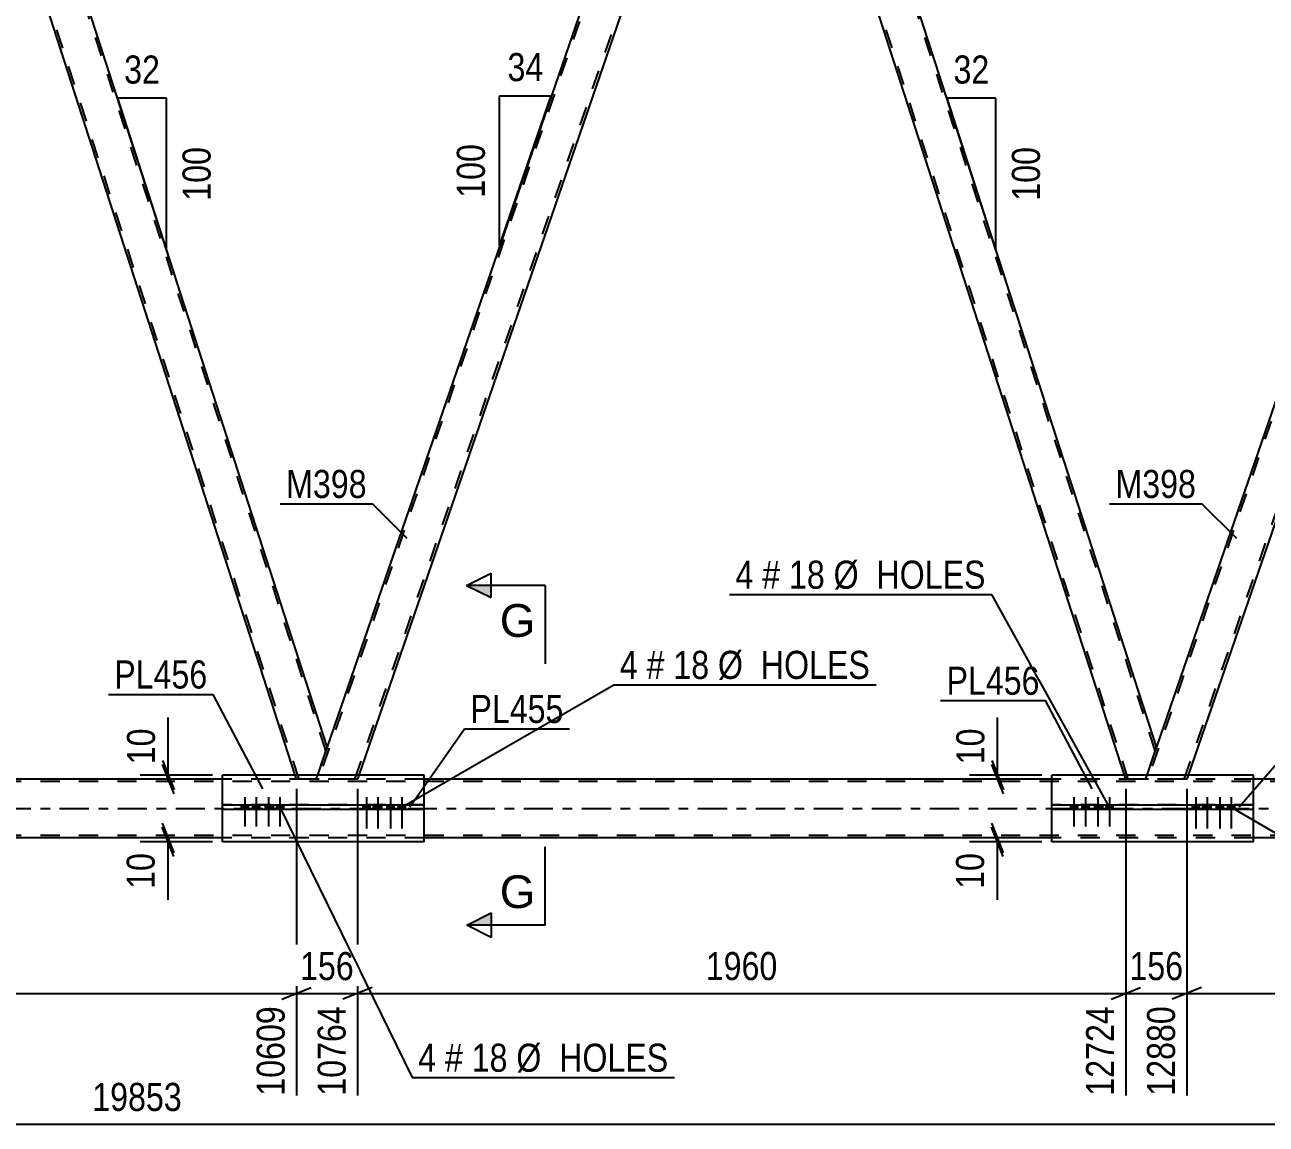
# Model space of a CAD drawing. Header units: millimetres. Extents: x -110 to 731, y -430 to 164.
# Drawn here: x 305.4 to 432, y -159 to -46.8 of the extents above; entities that cross this region are included whole.
import ezdxf

# ---------------------------------------------------------------- set-up
doc = ezdxf.new("R2010")
doc.units = ezdxf.units.MM
doc.linetypes.add('DXK_LINE_DOT2', pattern=[3.9198, 1.9599, -1.9599])
doc.linetypes.add('DXK_LINE_DOT3', pattern=[5.9187, 2.979, -0.9799, 0.9799, -0.9799])
doc.styles.add('Arial', font='ARIAL.TTF', dxfattribs={"height": 0.2})
doc.styles.add('Arial Narrow', font='ARIALN.TTF', dxfattribs={"height": 0.2})

# ---------------------------------------------------------------- blocks, each defined once
blk = doc.blocks.new('Part-570343290-41625 - 41617')
at = {"color": 7, "linetype": 'DXK_LINE_DOT2'}
for p, q in [((377.28, -2), (335.36, -123.78)), ((339.08, -123.78), (381.01, -2)), ((376.89, -2.41), (377.03, -2)), ((377.03, -2), (381.26, -2)), ((381.26, -2), (379.77, -6.32)), ((336.25, -120.47), (335.1, -123.78)), ((339.33, -123.78), (335.1, -123.78)), ((339.47, -123.38), (339.33, -123.78))]:
    blk.add_line(p, q, dxfattribs=at)
at = {"color": 2, "linetype": 'Continuous'}
for p, q in [((376.89, -2.41), (336.25, -120.47)), ((379.77, -6.32), (339.47, -123.38))]:
    blk.add_line(p, q, dxfattribs=at)
blk = doc.blocks.new('Part-570343290-41626 - 41617')
at = {"color": 7, "linetype": 'DXK_LINE_DOT2'}
for p, q in [((461.89, -2), (419.97, -123.78)), ((423.69, -123.78), (465.61, -2)), ((461.5, -2.41), (461.64, -2)), ((461.64, -2), (465.87, -2)), ((465.87, -2), (464.38, -6.32)), ((420.85, -120.47), (419.71, -123.78)), ((423.94, -123.78), (419.71, -123.78)), ((424.08, -123.38), (423.94, -123.78))]:
    blk.add_line(p, q, dxfattribs=at)
at = {"color": 2, "linetype": 'Continuous'}
for p, q in [((461.5, -2.41), (420.85, -120.47)), ((464.38, -6.32), (424.08, -123.38))]:
    blk.add_line(p, q, dxfattribs=at)
blk = doc.blocks.new('Part-570343290-41695 - 41617')
at = {"color": 2, "linetype": 'Continuous'}
for p, q in [((346.13, -123.38), (325.55, -123.38)), ((325.55, -126.41), (325.55, -123.38)), ((346.13, -126.41), (346.13, -123.38)), ((325.55, -130.18), (325.55, -126.89)), ((346.13, -130.18), (346.13, -126.89)), ((346.13, -130.18), (325.55, -130.18))]:
    blk.add_line(p, q, dxfattribs=at)
at = {"color": 7, "linetype": 'DXK_LINE_DOT2'}
for p, q in [((325.55, -126.89), (325.55, -126.41)), ((346.13, -126.89), (346.13, -126.41))]:
    blk.add_line(p, q, dxfattribs=at)
blk = doc.blocks.new('Part-570343290-41697 - 41617')
at = {"color": 2, "linetype": 'Continuous'}
for p, q in [((430.74, -123.38), (410.16, -123.38)), ((410.16, -126.41), (410.16, -123.38)), ((430.74, -126.41), (430.74, -123.38)), ((410.16, -130.18), (410.16, -126.89)), ((430.74, -130.18), (430.74, -126.89)), ((430.74, -130.18), (410.16, -130.18))]:
    blk.add_line(p, q, dxfattribs=at)
at = {"color": 7, "linetype": 'DXK_LINE_DOT2'}
for p, q in [((410.16, -126.89), (410.16, -126.41)), ((430.74, -126.89), (430.74, -126.41))]:
    blk.add_line(p, q, dxfattribs=at)
blk = doc.blocks.new('Part-570343290-41633 - 41617')
at = {"color": 7, "linetype": 'DXK_LINE_DOT2'}
for p, q in [((657.82, -124.02), (-46.17, -124.02)), ((346.13, -123.78), (325.55, -123.78)), ((430.74, -123.78), (410.16, -123.78)), ((657.82, -129.54), (-46.17, -129.54)), ((346.13, -129.78), (325.55, -129.78)), ((430.74, -129.78), (410.16, -129.78))]:
    blk.add_line(p, q, dxfattribs=at)
at = {"color": 2, "linetype": 'Continuous'}
for p, q in [((325.55, -123.78), (263.03, -123.78)), ((410.16, -123.78), (346.13, -123.78)), ((493.8, -123.78), (430.74, -123.78)), ((325.55, -129.78), (263.03, -129.78)), ((410.16, -129.78), (346.13, -129.78)), ((493.8, -129.78), (430.74, -129.78))]:
    blk.add_line(p, q, dxfattribs=at)
at = {"color": 7, "linetype": 'DXK_LINE_DOT3'}
blk.add_line((-46.17, -126.78), (657.82, -126.78), dxfattribs=at)
blk = doc.blocks.new('Part-570343290-41758 - 41617')
at = {"color": 2, "linetype": 'Continuous'}
for p, q in [((410.16, -126.41), (410.16, -126.41)), ((410.16, -126.41), (415.35, -126.41)), ((410.16, -126.89), (410.16, -126.41)), ((415.35, -126.41), (425.55, -126.41)), ((415.35, -126.41), (415.35, -126.89)), ((425.55, -126.41), (430.74, -126.41)), ((425.55, -126.41), (425.55, -126.89)), ((430.74, -126.41), (430.74, -126.41)), ((430.74, -126.89), (430.74, -126.41)), ((415.35, -126.89), (410.16, -126.89)), ((430.74, -126.89), (415.35, -126.89)), ((425.55, -126.89), (415.35, -126.89)), ((430.74, -126.89), (425.55, -126.89))]:
    blk.add_line(p, q, dxfattribs=at)
at = {"color": 7, "linetype": 'DXK_LINE_DOT2'}
for p, q in [((430.74, -126.41), (410.16, -126.41)), ((410.16, -126.89), (410.16, -126.89)), ((415.35, -126.89), (410.16, -126.89)), ((430.74, -126.89), (430.74, -126.89))]:
    blk.add_line(p, q, dxfattribs=at)
blk = doc.blocks.new('Bolt-570343290-41824 - 41617')
at = {"linetype": 'Continuous'}
for points in [[(412.79, -126.41), (412.07, -126.41), (412.07, -126.89), (412.79, -126.89)], [(413.96, -126.41), (413.24, -126.41), (413.24, -126.89), (413.96, -126.89)], [(415.24, -126.41), (414.52, -126.41), (414.52, -126.89), (415.24, -126.89)], [(416.4, -126.41), (415.68, -126.41), (415.68, -126.89), (416.4, -126.89)]]:
    blk.add_hatch(color=1, dxfattribs=at).paths.add_polyline_path(points)
at = {"color": 1, "linetype": 'Continuous'}
for p, q in [((412.07, -126.41), (412.07, -126.89)), ((412.43, -125.61), (412.43, -128.61)), ((412.79, -126.41), (412.79, -126.89)), ((413.24, -126.41), (413.24, -126.89)), ((413.6, -125.61), (413.6, -128.61)), ((413.96, -126.41), (413.96, -126.89)), ((414.52, -126.41), (414.52, -126.89)), ((414.88, -125.61), (414.88, -128.61)), ((415.24, -126.41), (415.24, -126.89)), ((415.68, -126.41), (415.68, -126.89)), ((416.04, -125.61), (416.04, -128.61)), ((416.4, -126.41), (416.4, -126.89))]:
    blk.add_line(p, q, dxfattribs=at)
blk = doc.blocks.new('Part-570343290-41732 - 41617')
at = {"color": 2, "linetype": 'Continuous'}
for p, q in [((296.51, -2.41), (295.16, -6.32)), ((336.25, -120.47), (298.1, -2.41)), ((332.98, -123.38), (295.16, -6.32)), ((336.08, -120.93), (335.24, -123.38)), ((336.25, -120.47), (336.08, -120.93))]:
    blk.add_line(p, q, dxfattribs=at)
at = {"color": 7, "linetype": 'DXK_LINE_DOT2'}
for p, q in [((296.65, -2), (296.51, -2.41)), ((297.97, -2), (296.65, -2)), ((336.11, -120.84), (297.72, -2)), ((298.1, -2.41), (297.97, -2)), ((333.37, -123.78), (295.29, -5.94)), ((336.08, -120.93), (336.23, -120.52)), ((333.11, -123.78), (332.98, -123.38)), ((335.1, -123.78), (333.11, -123.78)), ((335.24, -123.38), (335.1, -123.78))]:
    blk.add_line(p, q, dxfattribs=at)
blk = doc.blocks.new('Part-570343290-41733 - 41617')
at = {"color": 2, "linetype": 'Continuous'}
for p, q in [((381.12, -2.41), (379.77, -6.32)), ((420.85, -120.47), (382.71, -2.41)), ((417.59, -123.38), (379.77, -6.32)), ((420.69, -120.93), (419.85, -123.38)), ((420.85, -120.47), (420.69, -120.93))]:
    blk.add_line(p, q, dxfattribs=at)
at = {"color": 7, "linetype": 'DXK_LINE_DOT2'}
for p, q in [((381.26, -2), (381.12, -2.41)), ((382.58, -2), (381.26, -2)), ((420.72, -120.85), (382.33, -2)), ((382.71, -2.41), (382.58, -2)), ((417.97, -123.78), (379.9, -5.95)), ((420.69, -120.93), (420.83, -120.53)), ((417.72, -123.78), (417.59, -123.38)), ((419.71, -123.78), (417.72, -123.78)), ((419.85, -123.38), (419.71, -123.78))]:
    blk.add_line(p, q, dxfattribs=at)
blk = doc.blocks.new('Part-570343290-41757 - 41617')
at = {"color": 2, "linetype": 'Continuous'}
for p, q in [((325.55, -126.41), (325.55, -126.41)), ((325.55, -126.41), (330.74, -126.41)), ((325.55, -126.89), (325.55, -126.41)), ((330.74, -126.41), (340.94, -126.41)), ((330.74, -126.41), (330.74, -126.89)), ((340.94, -126.41), (346.13, -126.41)), ((340.94, -126.41), (340.94, -126.89)), ((346.13, -126.41), (346.13, -126.41)), ((346.13, -126.89), (346.13, -126.41)), ((330.74, -126.89), (325.55, -126.89)), ((346.13, -126.89), (330.74, -126.89)), ((340.94, -126.89), (330.74, -126.89)), ((346.13, -126.89), (340.94, -126.89))]:
    blk.add_line(p, q, dxfattribs=at)
at = {"color": 7, "linetype": 'DXK_LINE_DOT2'}
for p, q in [((346.13, -126.41), (325.55, -126.41)), ((325.55, -126.89), (325.55, -126.89)), ((330.74, -126.89), (325.55, -126.89)), ((346.13, -126.89), (346.13, -126.89))]:
    blk.add_line(p, q, dxfattribs=at)
blk = doc.blocks.new('Bolt-570343290-41822 - 41617')
at = {"linetype": 'Continuous'}
for points in [[(328.19, -126.41), (327.47, -126.41), (327.47, -126.89), (328.19, -126.89)], [(329.35, -126.41), (328.63, -126.41), (328.63, -126.89), (329.35, -126.89)], [(330.63, -126.41), (329.91, -126.41), (329.91, -126.89), (330.63, -126.89)], [(331.79, -126.41), (331.07, -126.41), (331.07, -126.89), (331.79, -126.89)]]:
    blk.add_hatch(color=1, dxfattribs=at).paths.add_polyline_path(points)
at = {"color": 1, "linetype": 'Continuous'}
for p, q in [((327.47, -126.41), (327.47, -126.89)), ((327.83, -125.61), (327.83, -128.61)), ((328.19, -126.41), (328.19, -126.89)), ((328.63, -126.41), (328.63, -126.89)), ((328.99, -125.61), (328.99, -128.61)), ((329.35, -126.41), (329.35, -126.89)), ((329.91, -126.41), (329.91, -126.89)), ((330.27, -125.61), (330.27, -128.61)), ((330.63, -126.41), (330.63, -126.89)), ((331.07, -126.41), (331.07, -126.89)), ((331.43, -125.61), (331.43, -128.61)), ((331.79, -126.41), (331.79, -126.89))]:
    blk.add_line(p, q, dxfattribs=at)
blk = doc.blocks.new('Bolt-570343290-41823 - 41617')
at = {"linetype": 'Continuous'}
for points in [[(340.61, -126.41), (339.89, -126.41), (339.89, -126.89), (340.61, -126.89)], [(341.77, -126.41), (341.05, -126.41), (341.05, -126.89), (341.77, -126.89)], [(343.05, -126.41), (342.33, -126.41), (342.33, -126.89), (343.05, -126.89)], [(344.21, -126.41), (343.49, -126.41), (343.49, -126.89), (344.21, -126.89)]]:
    blk.add_hatch(color=1, dxfattribs=at).paths.add_polyline_path(points)
at = {"color": 1, "linetype": 'Continuous'}
for p, q in [((339.89, -126.41), (339.89, -126.89)), ((340.25, -125.61), (340.25, -128.81)), ((340.61, -126.41), (340.61, -126.89)), ((341.05, -126.41), (341.05, -126.89)), ((341.41, -125.61), (341.41, -128.81)), ((341.77, -126.41), (341.77, -126.89)), ((342.33, -126.41), (342.33, -126.89)), ((342.69, -125.61), (342.69, -128.81)), ((343.05, -126.41), (343.05, -126.89)), ((343.49, -126.41), (343.49, -126.89)), ((343.85, -125.61), (343.85, -128.81)), ((344.21, -126.41), (344.21, -126.89))]:
    blk.add_line(p, q, dxfattribs=at)
blk = doc.blocks.new('Bolt-570343290-41825 - 41617')
at = {"linetype": 'Continuous'}
for points in [[(425.21, -126.41), (424.49, -126.41), (424.49, -126.89), (425.21, -126.89)], [(426.38, -126.41), (425.66, -126.41), (425.66, -126.89), (426.38, -126.89)], [(427.66, -126.41), (426.94, -126.41), (426.94, -126.89), (427.66, -126.89)], [(428.82, -126.41), (428.1, -126.41), (428.1, -126.89), (428.82, -126.89)]]:
    blk.add_hatch(color=1, dxfattribs=at).paths.add_polyline_path(points)
at = {"color": 1, "linetype": 'Continuous'}
for p, q in [((424.49, -126.41), (424.49, -126.89)), ((424.86, -125.61), (424.85, -128.81)), ((425.21, -126.41), (425.21, -126.89)), ((425.66, -126.41), (425.66, -126.89)), ((426.02, -125.61), (426.02, -128.81)), ((426.38, -126.41), (426.38, -126.89)), ((426.94, -126.41), (426.94, -126.89)), ((427.3, -125.61), (427.3, -128.81)), ((427.66, -126.41), (427.66, -126.89)), ((428.1, -126.41), (428.1, -126.89)), ((428.46, -125.61), (428.46, -128.81)), ((428.82, -126.41), (428.82, -126.89))]:
    blk.add_line(p, q, dxfattribs=at)
blk = doc.blocks.new('StraightDimension-570343290-65290 - 41617')
at = {"color": 7, "linetype": 'Continuous'}
for p, q in [((417.72, -124.78), (417.72, -156.07)), ((423.94, -124.78), (423.94, -156.07)), ((416.22, -146.23), (419.22, -145.03)), ((417.72, -145.63), (423.94, -145.63)), ((425.44, -145.03), (422.44, -146.23))]:
    blk.add_line(p, q, dxfattribs=at)
at = {"color": 0}
blk.add_wipeout([(424.17, -144.88), (424.17, -140.68), (417.49, -140.68), (417.49, -144.88)], dxfattribs=at)
at = {"color": 0, "linetype": 'Continuous'}
blk.add_wipeout([(423.34, -146.33), (419.14, -146.33), (419.14, -156.67), (423.34, -156.67)], dxfattribs=at)
at = {"color": 3, "style": 'Arial Narrow'}
blk.add_text('156', height=2.863, dxfattribs=at).set_placement((418.09, -144.28))
at = {"color": 3, "linetype": 'Continuous', "style": 'Arial Narrow'}
blk.add_text('12880', height=2.863, rotation=90.0002, dxfattribs=at).set_placement((422.74, -156.07))
blk = doc.blocks.new('StraightDimension-570343290-65289 - 41617')
at = {"color": 7, "linetype": 'Continuous'}
for p, q in [((423.94, -124.78), (423.94, -156.07)), ((502.33, -124.78), (502.33, -156.07)), ((425.44, -145.03), (422.44, -146.23)), ((423.94, -145.63), (502.33, -145.63)), ((500.83, -146.23), (503.83, -145.03))]:
    blk.add_line(p, q, dxfattribs=at)
at = {"color": 0}
blk.add_wipeout([(467.39, -144.88), (467.39, -140.68), (458.88, -140.68), (458.88, -144.88)], dxfattribs=at)
at = {"color": 3, "style": 'Arial Narrow'}
blk.add_text('1960', height=2.863, dxfattribs=at).set_placement((459.48, -144.28))
at = {"color": 0, "linetype": 'Continuous'}
blk.add_wipeout([(501.73, -146.33), (497.53, -146.33), (497.53, -156.67), (501.73, -156.67)], dxfattribs=at)
at = {"color": 3, "linetype": 'Continuous', "style": 'Arial Narrow'}
blk.add_text('14839', height=2.863, rotation=90.0002, dxfattribs=at).set_placement((501.13, -156.07))
blk = doc.blocks.new('StraightDimension-570343290-62565 - 41617')
at = {"color": 7, "linetype": 'Continuous'}
for p, q in [((319.4, -128.28), (320.6, -131.28)), ((320.6, -131.68), (319.4, -128.68)), ((324.55, -129.78), (317.15, -129.78)), ((324.55, -130.18), (317.15, -130.18)), ((320, -130.18), (320, -129.78)), ((320, -130.18), (320, -136.09)), ((320, -130.18), (320, -136.09))]:
    blk.add_line(p, q, dxfattribs=at)
at = {"color": 0}
blk.add_wipeout([(319.25, -130.71), (315.05, -130.71), (315.05, -135.57), (319.25, -135.57)], dxfattribs=at)
at = {"color": 3, "style": 'Arial Narrow'}
blk.add_text('10', height=2.863, rotation=90.0002, dxfattribs=at).set_placement((318.65, -134.97))
blk = doc.blocks.new('StraightDimension-570343290-65293 - 41617')
at = {"color": 7, "linetype": 'Continuous'}
for p, q in [((254.72, -124.78), (254.72, -154.24)), ((333.11, -124.78), (333.11, -156.07)), ((256.22, -145.03), (253.22, -146.23)), ((254.72, -145.63), (333.11, -145.63)), ((331.61, -146.23), (334.61, -145.03))]:
    blk.add_line(p, q, dxfattribs=at)
at = {"color": 0}
blk.add_wipeout([(298.18, -144.88), (298.18, -140.68), (289.66, -140.68), (289.66, -144.88)], dxfattribs=at)
at = {"color": 3, "style": 'Arial Narrow'}
blk.add_text('1960', height=2.863, dxfattribs=at).set_placement((290.26, -144.28))
at = {"color": 0, "linetype": 'Continuous'}
blk.add_wipeout([(332.51, -146.33), (328.31, -146.33), (328.31, -156.67), (332.51, -156.67)], dxfattribs=at)
at = {"color": 3, "linetype": 'Continuous', "style": 'Arial Narrow'}
blk.add_text('10609', height=2.863, rotation=90.0002, dxfattribs=at).set_placement((331.91, -156.07))
blk = doc.blocks.new('AngleDimension-570343290-62145 - 41617')
at = {"color": 7, "linetype": 'Continuous'}
for p, q in [((319.85, -54.31), (314.87, -54.31)), ((319.85, -69.73), (314.87, -54.31)), ((319.85, -69.73), (319.85, -54.31)), ((320.92, -73.02), (319.85, -69.73))]:
    blk.add_line(p, q, dxfattribs=at)
at = {"color": 0}
for points in [[(319.79, -53.41), (319.79, -49.21), (314.93, -49.21), (314.93, -53.41)], [(324.95, -58.68), (320.75, -58.68), (320.75, -65.36), (324.95, -65.36)]]:
    blk.add_wipeout(points, dxfattribs=at)
at = {"color": 3, "style": 'Arial Narrow'}
blk.add_text('32', height=2.863, dxfattribs=at).set_placement((315.53, -52.81))
blk.add_text('100', height=2.863, rotation=90.0002, dxfattribs=at).set_placement((324.35, -64.76))
blk = doc.blocks.new('AngleDimension-570343290-62173 - 41617')
at = {"color": 7, "linetype": 'Continuous'}
for p, q in [((404.46, -54.31), (399.48, -54.31)), ((404.46, -69.73), (399.48, -54.31)), ((404.46, -69.73), (404.46, -54.31)), ((405.52, -73.02), (404.46, -69.73))]:
    blk.add_line(p, q, dxfattribs=at)
at = {"color": 0}
for points in [[(404.4, -53.41), (404.4, -49.21), (399.54, -49.21), (399.54, -53.41)], [(409.56, -58.68), (405.36, -58.68), (405.36, -65.36), (409.56, -65.36)]]:
    blk.add_wipeout(points, dxfattribs=at)
at = {"color": 3, "style": 'Arial Narrow'}
blk.add_text('32', height=2.863, dxfattribs=at).set_placement((400.14, -52.81))
blk.add_text('100', height=2.863, rotation=90.0002, dxfattribs=at).set_placement((408.96, -64.76))
blk = doc.blocks.new('AngleDimension-570343290-62175 - 41617')
at = {"color": 7, "linetype": 'Continuous'}
for p, q in [((353.83, -54.06), (359.11, -54.06)), ((353.83, -69.38), (359.11, -54.06)), ((353.83, -69.38), (353.83, -54.06)), ((356.67, -61.12), (359.11, -54.06))]:
    blk.add_line(p, q, dxfattribs=at)
at = {"color": 0}
for points in [[(358.9, -53.16), (358.9, -48.96), (354.04, -48.96), (354.04, -53.16)], [(352.93, -58.38), (348.73, -58.38), (348.73, -65.06), (352.93, -65.06)]]:
    blk.add_wipeout(points, dxfattribs=at)
at = {"color": 3, "style": 'Arial Narrow'}
blk.add_text('34', height=2.863, dxfattribs=at).set_placement((354.64, -52.56))
blk.add_text('100', height=2.863, rotation=90.0002, dxfattribs=at).set_placement((352.33, -64.46))
blk = doc.blocks.new('StraightDimension-570343290-62275 - 41617')
at = {"color": 7, "linetype": 'Continuous'}
blk.add_line((-55.67, -158.98), (689.37, -158.98), dxfattribs=at)
at = {"color": 0}
blk.add_wipeout([(322.02, -158.23), (322.02, -154.03), (311.68, -154.03), (311.68, -158.23)], dxfattribs=at)
at = {"color": 3, "style": 'Arial Narrow'}
blk.add_text('19853', height=2.863, dxfattribs=at).set_placement((312.28, -157.63))
blk = doc.blocks.new('StraightDimension-570343290-62567 - 41617')
at = {"color": 7, "linetype": 'Continuous'}
for p, q in [((320.03, -123.38), (320.03, -117.48)), ((320.03, -123.38), (320.03, -117.48)), ((319.43, -121.88), (320.63, -124.88)), ((320.63, -125.28), (319.43, -122.28)), ((324.55, -123.38), (317.18, -123.38)), ((324.55, -123.78), (317.18, -123.78)), ((320.03, -123.78), (320.03, -123.38))]:
    blk.add_line(p, q, dxfattribs=at)
at = {"color": 0}
blk.add_wipeout([(319.28, -118), (315.08, -118), (315.08, -122.86), (319.28, -122.86)], dxfattribs=at)
at = {"color": 3, "style": 'Arial Narrow'}
blk.add_text('10', height=2.863, rotation=90.0002, dxfattribs=at).set_placement((318.68, -122.26))
blk = doc.blocks.new('StraightDimension-570343290-62614 - 41617')
at = {"color": 7, "linetype": 'Continuous'}
for p, q in [((404.01, -128.28), (405.21, -131.28)), ((405.21, -131.68), (404.01, -128.68)), ((409.16, -129.78), (401.76, -129.78)), ((409.16, -130.18), (401.76, -130.18)), ((404.61, -130.18), (404.61, -129.78)), ((404.61, -130.18), (404.61, -136.09)), ((404.61, -130.18), (404.61, -136.09))]:
    blk.add_line(p, q, dxfattribs=at)
at = {"color": 0}
blk.add_wipeout([(403.86, -130.71), (399.66, -130.71), (399.66, -135.57), (403.86, -135.57)], dxfattribs=at)
at = {"color": 3, "style": 'Arial Narrow'}
blk.add_text('10', height=2.863, rotation=90.0002, dxfattribs=at).set_placement((403.26, -134.97))
blk = doc.blocks.new('StraightDimension-570343290-62616 - 41617')
at = {"color": 7, "linetype": 'Continuous'}
for p, q in [((404.64, -123.38), (404.64, -117.48)), ((404.64, -123.38), (404.64, -117.48)), ((404.04, -121.88), (405.24, -124.88)), ((405.24, -125.28), (404.04, -122.28)), ((409.16, -123.38), (401.79, -123.38)), ((409.16, -123.78), (401.79, -123.78)), ((404.64, -123.78), (404.64, -123.38))]:
    blk.add_line(p, q, dxfattribs=at)
at = {"color": 0}
blk.add_wipeout([(403.89, -118), (399.69, -118), (399.69, -122.86), (403.89, -122.86)], dxfattribs=at)
at = {"color": 3, "style": 'Arial Narrow'}
blk.add_text('10', height=2.863, rotation=90.0002, dxfattribs=at).set_placement((403.29, -122.26))
blk = doc.blocks.new('StraightDimension-570343290-65291 - 41617')
at = {"color": 7, "linetype": 'Continuous'}
for p, q in [((339.33, -124.78), (339.33, -156.07)), ((417.72, -124.78), (417.72, -156.07)), ((340.83, -145.03), (337.83, -146.23)), ((339.33, -145.63), (417.72, -145.63)), ((416.22, -146.23), (419.22, -145.03))]:
    blk.add_line(p, q, dxfattribs=at)
at = {"color": 0}
blk.add_wipeout([(382.78, -144.88), (382.78, -140.68), (374.27, -140.68), (374.27, -144.88)], dxfattribs=at)
at = {"color": 3, "style": 'Arial Narrow'}
blk.add_text('1960', height=2.863, dxfattribs=at).set_placement((374.87, -144.28))
at = {"color": 0, "linetype": 'Continuous'}
blk.add_wipeout([(417.12, -146.33), (412.92, -146.33), (412.92, -156.67), (417.12, -156.67)], dxfattribs=at)
at = {"color": 3, "linetype": 'Continuous', "style": 'Arial Narrow'}
blk.add_text('12724', height=2.863, rotation=90.0002, dxfattribs=at).set_placement((416.52, -156.07))
blk = doc.blocks.new('StraightDimension-570343290-65292 - 41617')
at = {"color": 7, "linetype": 'Continuous'}
for p, q in [((333.11, -124.78), (333.11, -156.07)), ((339.33, -124.78), (339.33, -156.07)), ((331.61, -146.23), (334.61, -145.03)), ((333.11, -145.63), (339.33, -145.63)), ((340.83, -145.03), (337.83, -146.23))]:
    blk.add_line(p, q, dxfattribs=at)
at = {"color": 0}
blk.add_wipeout([(339.57, -144.88), (339.57, -140.68), (332.88, -140.68), (332.88, -144.88)], dxfattribs=at)
at = {"color": 0, "linetype": 'Continuous'}
blk.add_wipeout([(338.73, -146.33), (334.53, -146.33), (334.53, -156.67), (338.73, -156.67)], dxfattribs=at)
at = {"color": 3, "style": 'Arial Narrow'}
blk.add_text('156', height=2.863, dxfattribs=at).set_placement((333.48, -144.28))
at = {"color": 3, "linetype": 'Continuous', "style": 'Arial Narrow'}
blk.add_text('10764', height=2.863, rotation=90.0002, dxfattribs=at).set_placement((338.13, -156.07))
blk = doc.blocks.new('Mark-570343290-57630 - 41617')
at = {"color": 0}
blk.add_wipeout([(340.28, -95.09), (340.28, -92.09), (332.06, -92.09), (332.06, -95.09)], dxfattribs=at)
blk.add_wipeout([(340.28, -95.09), (340.28, -92.09), (332.06, -92.09), (332.06, -95.09)], dxfattribs=at)
at = {"color": 30, "linetype": 'Continuous'}
for p in [(331.46, -95.69), (344.42, -99.23)]:
    blk.add_line(p, (340.88, -95.69), dxfattribs=at)
at = {"color": 3, "style": 'Arial Narrow'}
blk.add_text('M398', height=2.863, dxfattribs=at).set_placement((332.06, -95.09))
blk = doc.blocks.new('SectionMark-570343290-88072 - 41617')
at = {"linetype": 'Continuous'}
for points in [[(352.97, -104.01), (352.97, -105.26), (350.47, -104.01)], [(352.98, -137.43), (352.98, -138.68), (350.48, -138.68)]]:
    blk.add_hatch(color=6, dxfattribs=at).paths.add_polyline_path(points)
at = {"color": 6, "linetype": 'Continuous'}
for p, q in [((350.47, -104.01), (352.97, -102.76)), ((352.97, -105.26), (352.97, -102.76)), ((358.47, -104.01), (350.47, -104.01)), ((350.47, -104.01), (352.97, -105.26)), ((358.47, -104.01), (358.48, -112.01)), ((358.48, -138.67), (358.48, -130.67)), ((350.48, -138.68), (352.98, -137.43)), ((352.98, -137.43), (352.98, -139.93)), ((358.48, -138.67), (350.48, -138.68)), ((352.98, -139.93), (350.48, -138.68))]:
    blk.add_line(p, q, dxfattribs=at)
at = {"color": 0, "linetype": 'Continuous'}
for points in [[(357.47, -109.26), (357.47, -105.76), (353.84, -105.76), (353.85, -109.26)], [(357.48, -136.92), (357.48, -133.42), (353.85, -133.43), (353.85, -136.93)]]:
    blk.add_wipeout(points, dxfattribs=at)
at = {"color": 3, "linetype": 'Continuous', "style": 'Arial'}
for p in [(353.85, -109.26), (353.85, -136.93)]:
    blk.add_text('G', height=3.34, rotation=0.0057, dxfattribs=at).set_placement(p)
blk = doc.blocks.new('Mark-570343290-57633 - 41617')
at = {"color": 0}
blk.add_wipeout([(424.89, -95.09), (424.89, -92.09), (416.67, -92.09), (416.67, -95.09)], dxfattribs=at)
blk.add_wipeout([(424.89, -95.09), (424.89, -92.09), (416.67, -92.09), (416.67, -95.09)], dxfattribs=at)
at = {"color": 30, "linetype": 'Continuous'}
for p in [(416.07, -95.69), (429.03, -99.23)]:
    blk.add_line(p, (425.49, -95.69), dxfattribs=at)
at = {"color": 3, "style": 'Arial Narrow'}
blk.add_text('M398', height=2.863, dxfattribs=at).set_placement((416.67, -95.09))
blk = doc.blocks.new('Mark-570343290-58090 - 41617')
at = {"color": 0}
blk.add_wipeout([(324.02, -114.53), (324.02, -111.53), (314.52, -111.53), (314.52, -114.53)], dxfattribs=at)
blk.add_wipeout([(324.02, -114.53), (324.02, -111.53), (314.52, -111.53), (314.52, -114.53)], dxfattribs=at)
at = {"color": 30, "linetype": 'Continuous'}
for p in [(313.92, -115.13), (329.68, -124.76)]:
    blk.add_line(p, (324.62, -115.13), dxfattribs=at)
at = {"color": 3, "style": 'Arial Narrow'}
blk.add_text('PL456', height=2.863, dxfattribs=at).set_placement((314.52, -114.53))
blk = doc.blocks.new('Mark-570343290-58100 - 41617')
at = {"color": 0}
blk.add_wipeout([(408.94, -115.17), (408.94, -112.17), (399.43, -112.17), (399.43, -115.17)], dxfattribs=at)
blk.add_wipeout([(408.94, -115.17), (408.94, -112.17), (399.43, -112.17), (399.43, -115.17)], dxfattribs=at)
at = {"color": 30, "linetype": 'Continuous'}
for p in [(398.83, -115.77), (414.28, -124.76)]:
    blk.add_line(p, (409.54, -115.77), dxfattribs=at)
at = {"color": 3, "style": 'Arial Narrow'}
blk.add_text('PL456', height=2.863, dxfattribs=at).set_placement((399.43, -115.17))
blk = doc.blocks.new('Mark-570343290-58093 - 41617')
at = {"color": 0}
blk.add_wipeout([(360.36, -118.05), (360.36, -115.05), (350.86, -115.05), (350.86, -118.05)], dxfattribs=at)
blk.add_wipeout([(360.36, -118.05), (360.36, -115.05), (350.86, -115.05), (350.86, -118.05)], dxfattribs=at)
at = {"color": 30, "linetype": 'Continuous'}
for p, q in [((344.68, -126.6), (350.26, -118.65)), ((350.26, -118.65), (360.96, -118.65))]:
    blk.add_line(p, q, dxfattribs=at)
at = {"color": 3, "style": 'Arial Narrow'}
blk.add_text('PL455', height=2.863, dxfattribs=at).set_placement((350.86, -118.05))
blk = doc.blocks.new('Mark-570343290-58103 - 41617')
at = {"color": 0}
blk.add_wipeout([(444.34, -120.28), (444.34, -117.28), (434.84, -117.28), (434.84, -120.28)], dxfattribs=at)
blk.add_wipeout([(444.34, -120.28), (444.34, -117.28), (434.84, -117.28), (434.84, -120.28)], dxfattribs=at)
at = {"color": 30, "linetype": 'Continuous'}
for p, q in [((429.28, -126.6), (434.24, -120.88)), ((434.24, -120.88), (444.94, -120.88))]:
    blk.add_line(p, q, dxfattribs=at)
at = {"color": 3, "style": 'Arial Narrow'}
blk.add_text('PL455', height=2.863, dxfattribs=at).set_placement((434.84, -120.28))
blk = doc.blocks.new('Mark-570343290-88274 - 41617')
at = {"color": 0}
for points in [[(367.93, -113.55), (367.93, -110.55), (366.1, -110.55), (366.1, -113.55)], [(370.66, -113.55), (370.66, -110.55), (368.83, -110.55), (368.83, -113.55)], [(375.21, -113.55), (375.21, -110.55), (371.56, -110.55), (371.56, -113.55)], [(391.64, -113.55), (391.64, -110.55), (376.11, -110.55), (376.11, -113.55)]]:
    blk.add_wipeout(points, dxfattribs=at)
for points in [[(367.93, -113.55), (367.93, -110.55), (366.1, -110.55), (366.1, -113.55)], [(370.66, -113.55), (370.66, -110.55), (368.83, -110.55), (368.83, -113.55)], [(375.21, -113.55), (375.21, -110.55), (371.56, -110.55), (371.56, -113.55)], [(391.64, -113.55), (391.64, -110.55), (376.11, -110.55), (376.11, -113.55)]]:
    blk.add_wipeout(points, dxfattribs=at)
at = {"color": 7, "linetype": 'Continuous'}
for p, q in [((343.85, -126.65), (365.5, -114.15)), ((365.5, -114.15), (392.24, -114.15))]:
    blk.add_line(p, q, dxfattribs=at)
at = {"color": 3, "style": 'Arial Narrow'}
for s, height, p in [('4', 2.86, (366.1, -113.55)), ('#', 2.86, (368.83, -113.55)), ('18', 2.863, (371.56, -113.55)), ('Ø  HOLES', 2.863, (376.11, -113.55))]:
    blk.add_text(s, height=height, dxfattribs=at).set_placement(p)
blk = doc.blocks.new('Mark-570343290-88273 - 41617')
at = {"color": 0}
for points in [[(347.36, -153.63), (347.36, -150.63), (345.53, -150.63), (345.53, -153.63)], [(350.09, -153.63), (350.09, -150.63), (348.26, -150.63), (348.26, -153.63)], [(354.64, -153.63), (354.64, -150.63), (350.99, -150.63), (350.99, -153.63)], [(371.07, -153.63), (371.07, -150.63), (355.54, -150.63), (355.54, -153.63)]]:
    blk.add_wipeout(points, dxfattribs=at)
for points in [[(347.36, -153.63), (347.36, -150.63), (345.53, -150.63), (345.53, -153.63)], [(350.09, -153.63), (350.09, -150.63), (348.26, -150.63), (348.26, -153.63)], [(354.64, -153.63), (354.64, -150.63), (350.99, -150.63), (350.99, -153.63)], [(371.07, -153.63), (371.07, -150.63), (355.54, -150.63), (355.54, -153.63)]]:
    blk.add_wipeout(points, dxfattribs=at)
at = {"color": 7, "linetype": 'Continuous'}
for p, q in [((331.43, -126.65), (344.93, -154.23)), ((344.93, -154.23), (371.67, -154.23))]:
    blk.add_line(p, q, dxfattribs=at)
at = {"color": 3, "style": 'Arial Narrow'}
for s, height, p in [('Ø  HOLES', 2.863, (355.54, -153.63)), ('4', 2.86, (345.53, -153.63)), ('#', 2.86, (348.26, -153.63)), ('18', 2.863, (350.99, -153.63))]:
    blk.add_text(s, height=height, dxfattribs=at).set_placement(p)
blk = doc.blocks.new('Mark-570343290-88275 - 41617')
at = {"color": 0}
for points in [[(379.73, -104.35), (379.73, -101.35), (377.9, -101.35), (377.9, -104.35)], [(382.46, -104.35), (382.46, -101.35), (380.63, -101.35), (380.63, -104.35)], [(387.01, -104.35), (387.01, -101.35), (383.36, -101.35), (383.36, -104.35)], [(403.44, -104.35), (403.44, -101.35), (387.91, -101.35), (387.91, -104.35)]]:
    blk.add_wipeout(points, dxfattribs=at)
for points in [[(379.73, -104.35), (379.73, -101.35), (377.9, -101.35), (377.9, -104.35)], [(382.46, -104.35), (382.46, -101.35), (380.63, -101.35), (380.63, -104.35)], [(387.01, -104.35), (387.01, -101.35), (383.36, -101.35), (383.36, -104.35)], [(403.44, -104.35), (403.44, -101.35), (387.91, -101.35), (387.91, -104.35)]]:
    blk.add_wipeout(points, dxfattribs=at)
at = {"color": 7, "linetype": 'Continuous'}
for p in [(377.3, -104.95), (416.04, -126.65)]:
    blk.add_line(p, (404.04, -104.95), dxfattribs=at)
at = {"color": 3, "style": 'Arial Narrow'}
for s, height, p in [('4', 2.86, (377.9, -104.35)), ('#', 2.86, (380.63, -104.35)), ('18', 2.863, (383.36, -104.35)), ('Ø  HOLES', 2.863, (387.91, -104.35))]:
    blk.add_text(s, height=height, dxfattribs=at).set_placement(p)
blk = doc.blocks.new('Mark-570343290-88276 - 41617')
at = {"color": 0}
for points in [[(453.26, -139.04), (453.26, -136.04), (451.43, -136.04), (451.43, -139.04)], [(455.99, -139.04), (455.99, -136.04), (454.16, -136.04), (454.16, -139.04)], [(460.54, -139.04), (460.54, -136.04), (456.89, -136.04), (456.89, -139.04)], [(476.97, -139.04), (476.97, -136.04), (461.44, -136.04), (461.44, -139.04)]]:
    blk.add_wipeout(points, dxfattribs=at)
for points in [[(453.26, -139.04), (453.26, -136.04), (451.43, -136.04), (451.43, -139.04)], [(455.99, -139.04), (455.99, -136.04), (454.16, -136.04), (454.16, -139.04)], [(460.54, -139.04), (460.54, -136.04), (456.89, -136.04), (456.89, -139.04)], [(476.97, -139.04), (476.97, -136.04), (461.44, -136.04), (461.44, -139.04)]]:
    blk.add_wipeout(points, dxfattribs=at)
at = {"color": 7, "linetype": 'Continuous'}
for p, q in [((428.46, -126.65), (450.83, -139.64)), ((450.83, -139.64), (477.57, -139.64))]:
    blk.add_line(p, q, dxfattribs=at)
at = {"color": 3, "style": 'Arial Narrow'}
for s, height, p in [('4', 2.86, (451.43, -139.04)), ('#', 2.86, (454.16, -139.04)), ('18', 2.863, (456.89, -139.04)), ('Ø  HOLES', 2.863, (461.44, -139.04))]:
    blk.add_text(s, height=height, dxfattribs=at).set_placement(p)

msp = doc.modelspace()

# ---------------------------------------------------------------- block references
for name in ['Part-570343290-41732 - 41617', 'Part-570343290-41625 - 41617', 'Part-570343290-41733 - 41617', 'Part-570343290-41626 - 41617', 'Part-570343290-41633 - 41617', 'Part-570343290-41695 - 41617', 'Part-570343290-41697 - 41617', 'Part-570343290-41757 - 41617', 'Bolt-570343290-41822 - 41617', 'Bolt-570343290-41823 - 41617', 'Part-570343290-41758 - 41617', 'Bolt-570343290-41824 - 41617', 'Bolt-570343290-41825 - 41617']:
    msp.add_blockref(name, (0, 0))

# ---------------------------------------------------------------- next in the draw order: block references
for name in ['AngleDimension-570343290-62145 - 41617', 'AngleDimension-570343290-62175 - 41617', 'AngleDimension-570343290-62173 - 41617', 'StraightDimension-570343290-65290 - 41617', 'StraightDimension-570343290-62565 - 41617']:
    msp.add_blockref(name, (0, 0))

# ---------------------------------------------------------------- next in the draw order: block references
for name in ['StraightDimension-570343290-65293 - 41617', 'StraightDimension-570343290-65289 - 41617']:
    msp.add_blockref(name, (0, 0))

# ---------------------------------------------------------------- next in the draw order: block references
msp.add_blockref('StraightDimension-570343290-62275 - 41617', (0, 0))

# ---------------------------------------------------------------- next in the draw order: block references
for name in ['Mark-570343290-57630 - 41617', 'Mark-570343290-57633 - 41617', 'StraightDimension-570343290-62567 - 41617', 'StraightDimension-570343290-62616 - 41617', 'Mark-570343290-58103 - 41617', 'StraightDimension-570343290-62614 - 41617']:
    msp.add_blockref(name, (0, 0))

# ---------------------------------------------------------------- next in the draw order: block references
for name in ['Mark-570343290-58090 - 41617', 'StraightDimension-570343290-65291 - 41617', 'Mark-570343290-88276 - 41617']:
    msp.add_blockref(name, (0, 0))

# ---------------------------------------------------------------- next in the draw order: block references
for name in ['SectionMark-570343290-88072 - 41617', 'Mark-570343290-58100 - 41617', 'StraightDimension-570343290-65292 - 41617']:
    msp.add_blockref(name, (0, 0))

# ---------------------------------------------------------------- next in the draw order: block references
msp.add_blockref('Mark-570343290-58093 - 41617', (0, 0))

# ---------------------------------------------------------------- next in the draw order: block references
msp.add_blockref('Mark-570343290-88274 - 41617', (0, 0))

# ---------------------------------------------------------------- next in the draw order: block references
for name in ['Mark-570343290-88275 - 41617', 'Mark-570343290-88273 - 41617']:
    msp.add_blockref(name, (0, 0))

doc.saveas('drawing.dxf')
